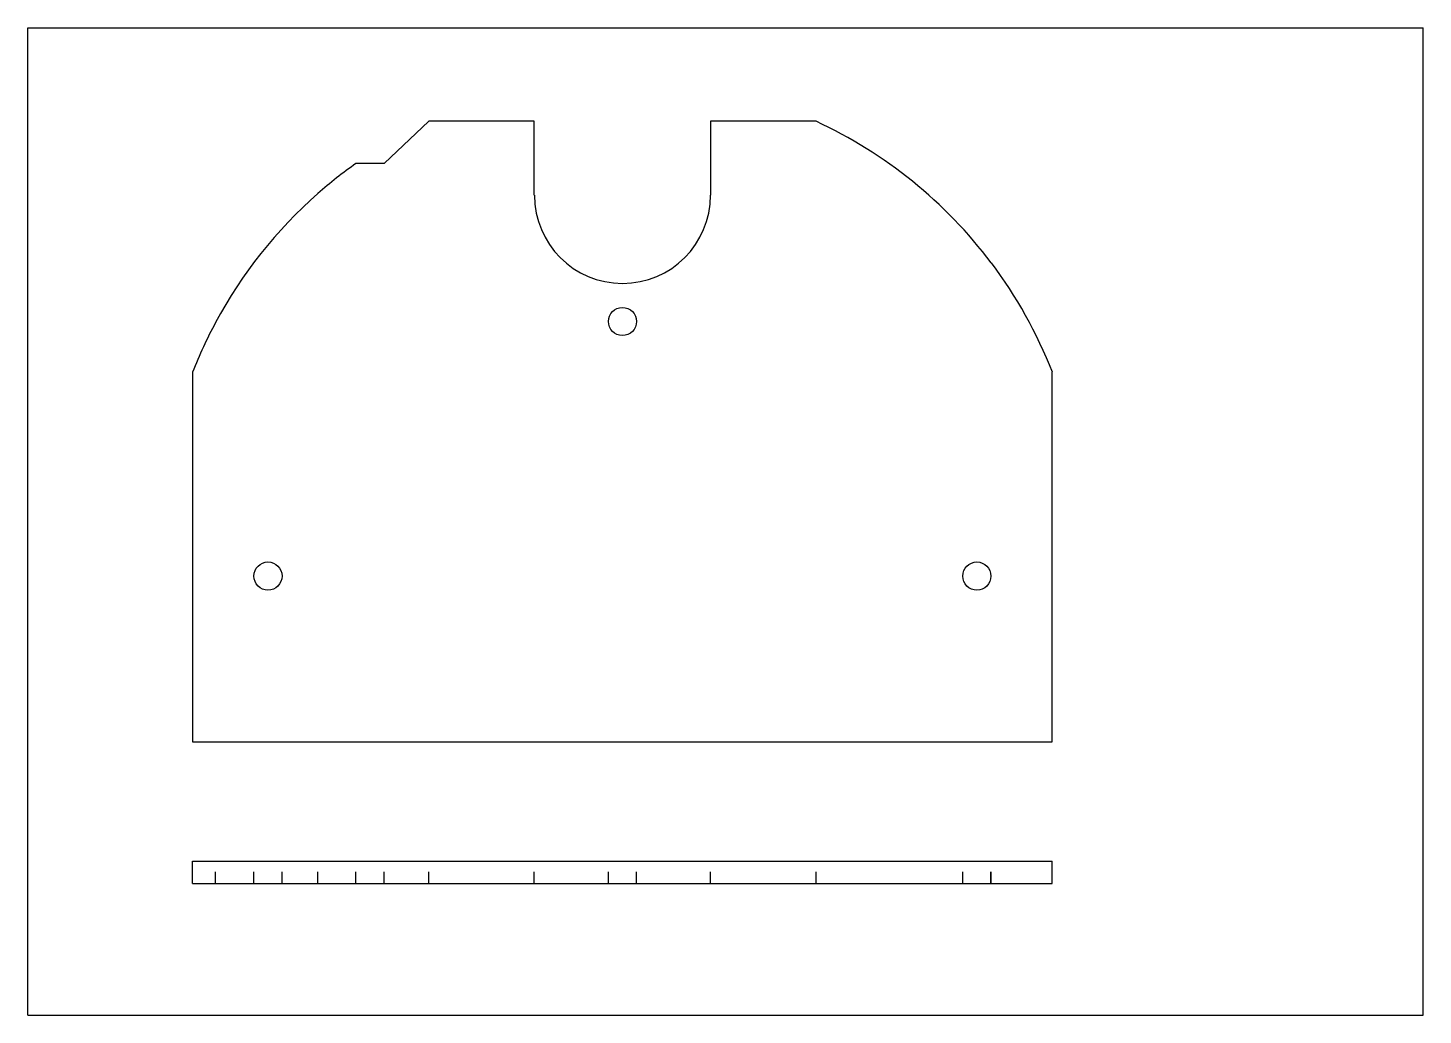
# Model space of a CAD drawing. Header units: inches. Extents: x 0 to 11.7, y 0 to 8.3.
import ezdxf

# ---------------------------------------------------------------- set-up
doc = ezdxf.new("R2010")
doc.units = ezdxf.units.IN
doc.header["$LTSCALE"] = 0.64311
doc.header["$MEASUREMENT"] = 0
doc.linetypes.add('HIDDEN', pattern=[0.2, 0.1, -0.1])
doc.layers.get('0').update_dxf_attribs({"linetype": 'CONTINUOUS'})
doc.layers.add('02___PRT_ALL_AXES', color=7, linetype='CONTINUOUS')

msp = doc.modelspace()

# ---------------------------------------------------------------- linework, layer by layer
at = {"color": 7, "linetype": 'CONTINUOUS'}
for p, q in [((0, 0), (0, 8.268)), ((0, 8.268), (11.693, 8.268)), ((11.693, 0), (11.693, 8.268)), ((0, 0), (11.693, 0))]:
    msp.add_line(p, q, dxfattribs=at)
at = {"layer": '02___PRT_ALL_AXES', "color": 7, "linetype": 'CONTINUOUS'}
for p, q in [((3.359, 7.486), (2.985, 7.132)), ((4.244, 7.486), (3.359, 7.486)), ((4.244, 6.866), (4.244, 7.486)), ((5.721, 7.486), (5.721, 6.866)), ((6.607, 7.486), (5.721, 7.486)), ((2.985, 7.132), (2.749, 7.132)), ((1.38, 5.384), (1.38, 2.289)), ((8.585, 2.289), (8.585, 5.384)), ((1.38, 2.289), (8.585, 2.289)), ((1.38, 1.101), (1.38, 1.29)), ((1.38, 1.29), (8.585, 1.29)), ((8.585, 1.101), (8.585, 1.29)), ((1.38, 1.101), (8.585, 1.101))]:
    msp.add_line(p, q, dxfattribs=at)
at = {"layer": '02___PRT_ALL_AXES', "color": 8, "linetype": 'HIDDEN'}
for p, q in [((1.573, 1.101), (1.573, 1.29)), ((1.894, 1.101), (1.894, 1.29)), ((2.13, 1.101), (2.13, 1.29)), ((2.431, 1.101), (2.431, 1.29)), ((2.749, 1.101), (2.749, 1.29)), ((2.985, 1.101), (2.985, 1.29)), ((3.359, 1.101), (3.359, 1.29)), ((4.244, 1.101), (4.244, 1.29)), ((4.865, 1.101), (4.865, 1.29)), ((5.101, 1.101), (5.101, 1.29)), ((5.721, 1.101), (5.721, 1.29)), ((6.607, 1.101), (6.607, 1.29)), ((7.835, 1.101), (7.835, 1.29)), ((8.071, 1.101), (8.071, 1.29)), ((8.074, 1.101), (8.074, 1.29))]:
    msp.add_line(p, q, dxfattribs=at)
at = {"layer": '02___PRT_ALL_AXES', "color": 7, "linetype": 'CONTINUOUS'}
for centre in [(4.983, 5.809), (2.012, 3.677), (7.953, 3.677)]:
    msp.add_circle(centre, 0.118, dxfattribs=at)
for centre, radius, start, end in [((4.985, 3.979), 3.863, 36.9168, 65.1886), ((5.011, 3.943), 3.91, 125.3417, 131.2909), ((4.966, 3.984), 3.849, 131.1927, 151.8276), ((4.983, 6.866), 0.738, 180, 360), ((4.983, 3.976), 3.868, 21.3464, 36.9335), ((4.983, 3.975), 3.868, 151.8276, 158.638)]:
    msp.add_arc(centre, radius, start, end, dxfattribs=at)

doc.saveas('drawing.dxf')
